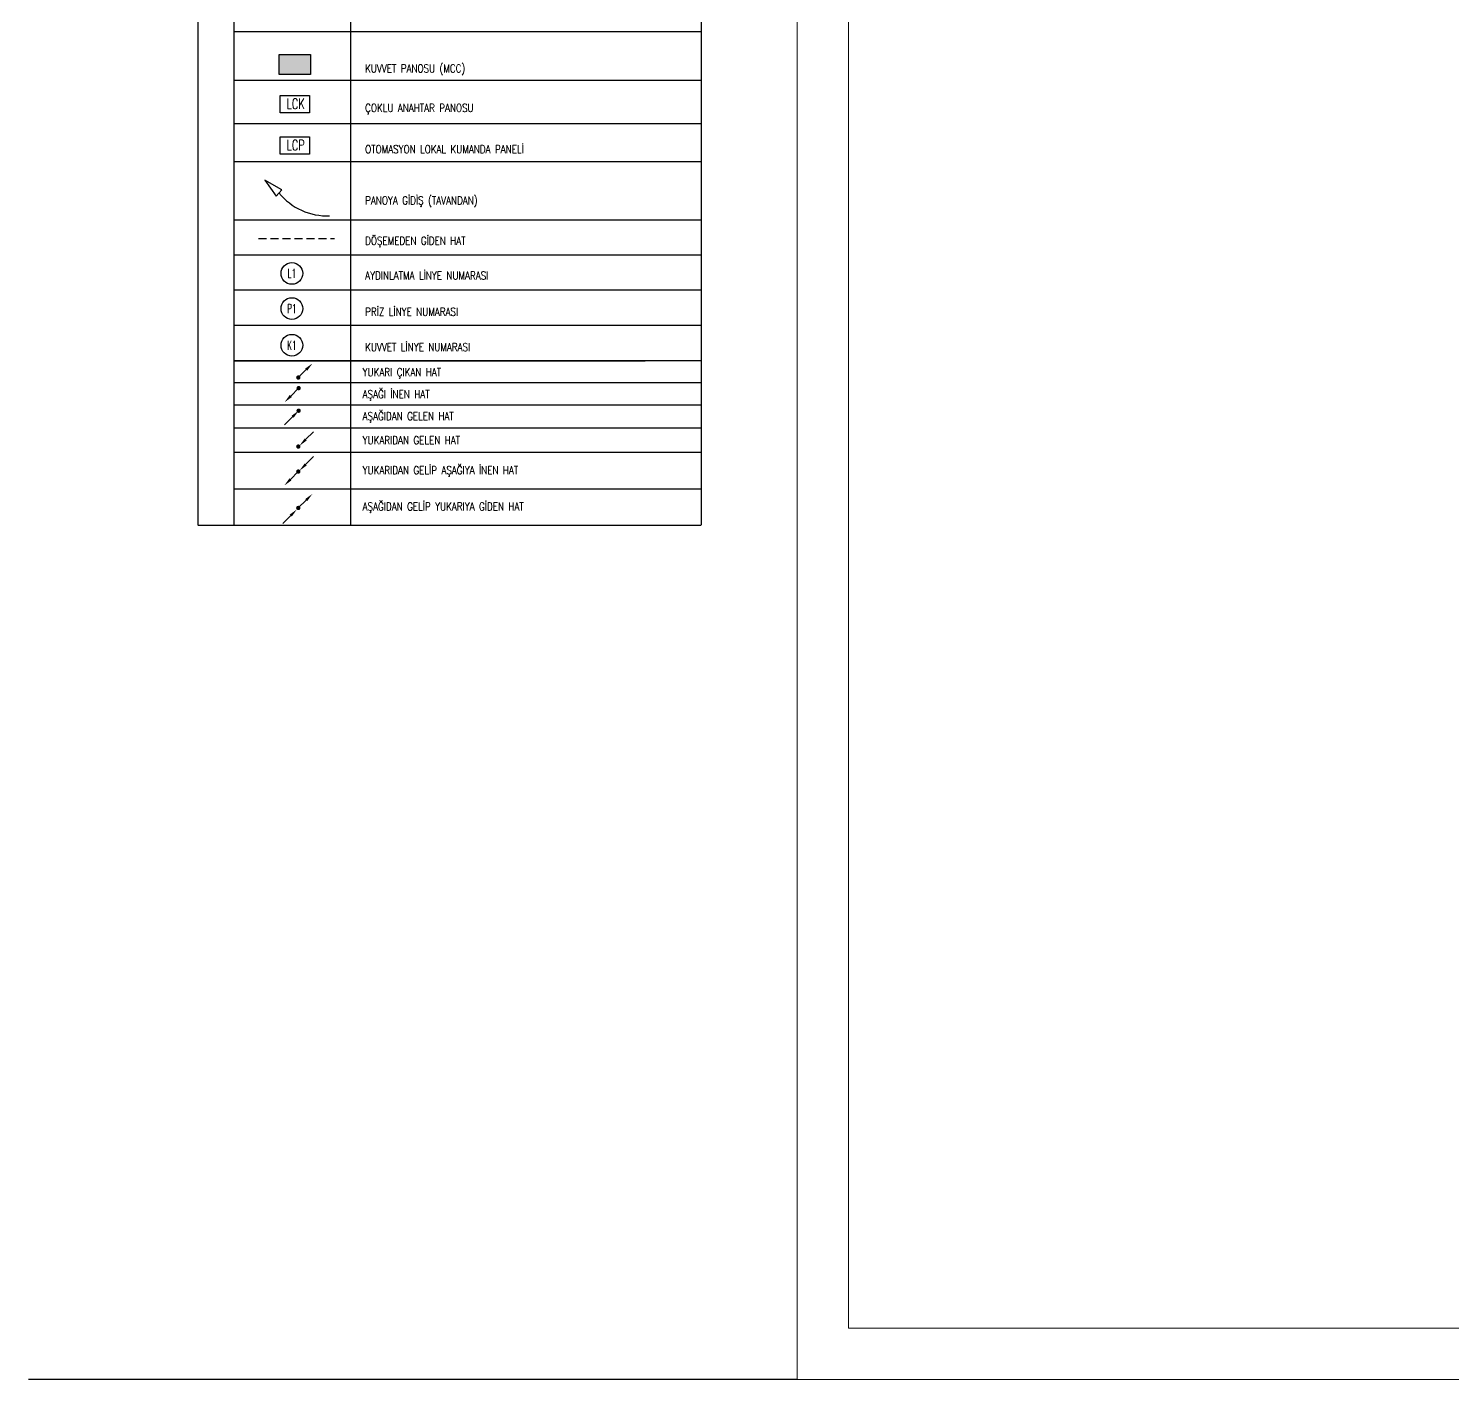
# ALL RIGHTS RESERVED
# Model space of a CAD drawing. Extents: x -9058 to 11890, y 0 to 7444.
# Drawn here: x -1201 to 1023, y 0 to 2109 of the extents above; entities that cross this region are included whole.
import ezdxf
from ezdxf.enums import TextEntityAlignment as Align

# ---------------------------------------------------------------- set-up
doc = ezdxf.new("R2010")
doc.units = 0
doc.header["$LTSCALE"] = 10
doc.header["$MEASUREMENT"] = 0
doc.linetypes.add('HIDDEN', pattern=[0.375, 0.25, -0.125])
for name, color, linetype, lineweight in [('40A', 9, 'Continuous', 9), ('E-ANAHTAR', 7, 'Continuous', 30), ('E-AŞAĞI İNEN HAT', 7, 'Continuous', 30), ('E-AŞAĞIDAN GELEN HAT', 7, 'Continuous', 30), ('E-AŞAĞIDAN GELİP YUKARIYA GİDEN HAT', 7, 'Continuous', 30), ('E-KABLO', 7, 'Continuous', 30), ('E-KUVVET PANOSU (MCC)', 7, 'Continuous', 30), ('E-OTOMASYON LOKAL KUMANDA PANELİ', 7, 'Continuous', 30), ('E-OTOMASYON LOKAL KUMANDA TUŞ TAKIMI', 7, 'Continuous', 30), ('E-YAZI', 7, 'Continuous', 30), ('E-YUKARI ÇIKAN HAT', 7, 'Continuous', 30), ('E-YUKARIDAN GELEN HAT', 7, 'Continuous', 30), ('E-YUKARIDAN GELİP AŞAĞIYA İNEN HAT', 7, 'Continuous', 30)]:
    doc.layers.add(name, color=color, linetype=linetype, lineweight=lineweight)
doc.styles.add('E-YAZI', font='txttw.shx')

# ---------------------------------------------------------------- blocks, each defined once
blk = doc.blocks.new('100_KUVVET PANOSU (MCC)')
at = {"layer": 'E-KUVVET PANOSU (MCC)', "color": 4}
for p, q in [((-3.07, 3.95), (3.07, 3.95)), ((-3.07, 0), (-3.07, 3.95)), ((3.07, 3.95), (3.07, 0)), ((3.07, 0), (-3.07, 0))]:
    blk.add_line(p, q, dxfattribs=at)
blk.add_solid([(-3.07, 3.95), (3.07, 3.95), (-3.07, 0), (3.07, 0)], dxfattribs=at)
blk = doc.blocks.new('100_OTOMASYON LOKAL KUMANDA TUŞ TAKIMI')
at = {"layer": 'E-OTOMASYON LOKAL KUMANDA TUŞ TAKIMI', "color": 4}
for p, q in [((-2.87, 0), (-2.87, 3.38)), ((-2.87, 3.38), (2.87, 3.38)), ((2.87, 3.38), (2.87, 0)), ((2.87, 0), (-2.87, 0))]:
    blk.add_line(p, q, dxfattribs=at)
at = {"layer": 'E-OTOMASYON LOKAL KUMANDA TUŞ TAKIMI', "color": 3, "style": 'E-YAZI', "width": 0.7}
blk.add_text('LCK', height=2, dxfattribs=at).set_placement((-1.62, 0.75))
blk = doc.blocks.new('100_OTOMASYON LOKAL KUMANDA PANELİ')
at = {"layer": 'E-OTOMASYON LOKAL KUMANDA PANELİ', "color": 4}
for p, q in [((-2.87, 0), (-2.87, 3.38)), ((-2.87, 3.38), (2.87, 3.38)), ((2.87, 3.38), (2.87, 0)), ((2.87, 0), (-2.87, 0))]:
    blk.add_line(p, q, dxfattribs=at)
at = {"layer": 'E-OTOMASYON LOKAL KUMANDA PANELİ', "color": 3, "style": 'E-YAZI', "width": 0.7}
blk.add_text('LCP', height=2, dxfattribs=at).set_placement((-1.62, 0.75))
blk = doc.blocks.new('100_YUKARI ÇIKAN HAT')
at = {"layer": 'E-YUKARI ÇIKAN HAT', "color": 3, "linetype": 'Continuous'}
blk.add_line((2.47, 2.47), (0, 0), dxfattribs=at)
at = {"layer": 'E-YUKARI ÇIKAN HAT', "color": 4, "linetype": 'Continuous', "const_width": 0.675}
blk.add_lwpolyline([(-0.34, 0, 1), (0.34, 0, 1)], format="xyb", close=True, dxfattribs=at)
at = {"layer": 'E-YUKARI ÇIKAN HAT', "color": 3, "linetype": 'Continuous'}
blk.add_solid([(2.15, 2.79), (2.79, 2.15), (4.38, 4.38)], dxfattribs=at)
blk = doc.blocks.new('100_AŞAĞI İNEN HAT')
at = {"layer": 'E-AŞAĞI İNEN HAT', "color": 3, "linetype": 'Continuous'}
blk.add_line((-2.47, -2.47), (0, 0), dxfattribs=at)
at = {"layer": 'E-AŞAĞI İNEN HAT', "color": 4, "linetype": 'Continuous', "const_width": 0.675}
blk.add_lwpolyline([(-0.34, 0, 1), (0.34, 0, 1)], format="xyb", close=True, dxfattribs=at)
at = {"layer": 'E-AŞAĞI İNEN HAT', "color": 3, "linetype": 'Continuous'}
blk.add_solid([(-2.15, -2.79), (-2.79, -2.15), (-4.38, -4.38)], dxfattribs=at)
blk = doc.blocks.new('100_AŞAĞIDAN GELEN HAT')
at = {"layer": 'E-AŞAĞIDAN GELEN HAT', "color": 3, "linetype": 'Continuous'}
blk.add_line((-1.91, -1.91), (-4.38, -4.38), dxfattribs=at)
at = {"layer": 'E-AŞAĞIDAN GELEN HAT', "color": 4, "linetype": 'Continuous', "const_width": 0.675}
blk.add_lwpolyline([(-0.34, 0, 1), (0.34, 0, 1)], format="xyb", close=True, dxfattribs=at)
at = {"layer": 'E-AŞAĞIDAN GELEN HAT', "color": 3, "linetype": 'Continuous'}
blk.add_solid([(-2.23, -1.59), (-1.59, -2.23), (0, 0)], dxfattribs=at)
blk = doc.blocks.new('100_YUKARIDAN GELEN HAT')
at = {"layer": 'E-YUKARIDAN GELEN HAT', "color": 3, "linetype": 'Continuous'}
blk.add_line((2.28, 2.17), (4.75, 4.65), dxfattribs=at)
at = {"layer": 'E-YUKARIDAN GELEN HAT', "color": 4, "linetype": 'Continuous', "const_width": 0.675}
blk.add_lwpolyline([(-0.34, 0, 1), (0.34, 0, 1)], format="xyb", close=True, dxfattribs=at)
at = {"layer": 'E-YUKARIDAN GELEN HAT', "color": 3, "linetype": 'Continuous'}
blk.add_solid([(2.59, 1.86), (1.96, 2.49), (0.37, 0.27)], dxfattribs=at)
blk = doc.blocks.new('100_YUKARIDAN GELİP AŞAĞIYA İNEN HAT')
at = {"layer": 'E-YUKARIDAN GELİP AŞAĞIYA İNEN HAT', "color": 3, "linetype": 'Continuous'}
for p, q in [((2.28, 2.17), (4.75, 4.65)), ((-2.47, -2.47), (0, 0))]:
    blk.add_line(p, q, dxfattribs=at)
at = {"layer": 'E-YUKARIDAN GELİP AŞAĞIYA İNEN HAT', "color": 4, "linetype": 'Continuous', "const_width": 0.675}
blk.add_lwpolyline([(-0.34, 0, 1), (0.34, 0, 1)], format="xyb", close=True, dxfattribs=at)
at = {"layer": 'E-YUKARIDAN GELİP AŞAĞIYA İNEN HAT', "color": 3, "linetype": 'Continuous'}
for points in [[(2.59, 1.86), (1.96, 2.49), (0.37, 0.27)], [(-2.15, -2.79), (-2.79, -2.15), (-4.38, -4.38)]]:
    blk.add_solid(points, dxfattribs=at)
blk = doc.blocks.new('100_AŞAĞIDAN GELİP YUKARIYA GİDEN HAT')
at = {"layer": 'E-AŞAĞIDAN GELİP YUKARIYA GİDEN HAT', "color": 3, "linetype": 'Continuous'}
for p, q in [((2.47, 2.47), (0, 0)), ((-2.39, -2.38), (-4.86, -4.85))]:
    blk.add_line(p, q, dxfattribs=at)
at = {"layer": 'E-AŞAĞIDAN GELİP YUKARIYA GİDEN HAT', "color": 4, "linetype": 'Continuous', "const_width": 0.675}
blk.add_lwpolyline([(0.34, 0, 1), (-0.34, 0, 1)], format="xyb", close=True, dxfattribs=at)
at = {"layer": 'E-AŞAĞIDAN GELİP YUKARIYA GİDEN HAT', "color": 3, "linetype": 'Continuous'}
for points in [[(2.15, 2.79), (2.79, 2.15), (4.38, 4.38)], [(-2.71, -2.06), (-2.07, -2.7), (-0.48, -0.47)]]:
    blk.add_solid(points, dxfattribs=at)

msp = doc.modelspace()

# ---------------------------------------------------------------- linework, layer by layer
at = {"layer": '40A'}
for points in [[(5945, 4205), (0, 4205), (0, 0), (5945, 0)], [(5405.06, 80), (80, 80), (80, 4125), (5405.06, 4125)]]:
    msp.add_lwpolyline(points, close=True, dxfattribs=at)
at = {"layer": 'E-ANAHTAR', "color": 6}
msp.add_lwpolyline([(0, 0), (-1200.6, 0)], dxfattribs=at)
at = {"layer": 'E-KABLO', "color": 6, "linetype": 'HIDDEN', "ltscale": 5}
msp.add_line((-841.36, 1781.64), (-722.86, 1781.64), dxfattribs=at)
at = {"layer": 'E-KABLO', "color": 3, "linetype": 'Continuous'}
msp.add_lwpolyline([(-813.9, 1847.54), (-804.94, 1857.49), (-831.54, 1872.38)], close=True, dxfattribs=at)
at = {"layer": 'E-KABLO', "color": 7, "linetype": 'Continuous'}
for centre in [(-789.21, 1726.88), (-789.21, 1671.92), (-789.21, 1614.67)]:
    msp.add_circle(centre, 16.98, dxfattribs=at)
at = {"layer": 'E-KABLO', "color": 6, "linetype": 'Continuous'}
msp.add_arc((-733.54, 1914.93), 98.25, 219.43913, 271.92058, dxfattribs=at)
at = {"layer": 'E-YAZI', "color": 4}
for p, q in [((-935.96, 4002.39), (-935.96, 1334.37)), ((-150.15, 4002.39), (-150.15, 1334.37)), ((-150.15, 1333.23), (-935.96, 1333.23))]:
    msp.add_line(p, q, dxfattribs=at)
at = {"layer": 'E-YAZI', "color": 7}
for p, q in [((-879.68, 3943.48), (-879.68, 1334.37)), ((-697.43, 3943.48), (-697.43, 1334.37)), ((-150.37, 2104.12), (-879.68, 2104.12)), ((-150.36, 2028.21), (-879.68, 2028.21)), ((-150.36, 1960.17), (-879.68, 1960.17)), ((-150.36, 1900.92), (-879.68, 1900.92)), ((-150.36, 1809.99), (-879.68, 1809.99)), ((-150.36, 1755.35), (-879.68, 1755.35)), ((-150.36, 1755.35), (-879.68, 1755.35)), ((-150.35, 1700.86), (-879.68, 1700.86)), ((-150.35, 1645.62), (-879.68, 1645.62)), ((-150.35, 1590.39), (-879.68, 1590.39)), ((-237.35, 1590.39), (-879.68, 1590.39)), ((-150.15, 1555.9), (-879.68, 1555.9)), ((-150.15, 1521.41), (-879.68, 1521.41)), ((-150.15, 1485.05), (-879.68, 1485.05)), ((-150.15, 1447.15), (-879.68, 1447.15)), ((-150.15, 1390.19), (-879.68, 1390.19))]:
    msp.add_line(p, q, dxfattribs=at)
at = {"layer": 'E-YAZI', "color": 7, "linetype": 'Continuous'}
msp.add_line((-879.68, 1590.39), (-237.35, 1590.39), dxfattribs=at)

# ---------------------------------------------------------------- block references
at = {"layer": 'E-AŞAĞI İNEN HAT', "xscale": 5, "yscale": 5, "zscale": 5}
msp.add_blockref('100_AŞAĞI İNEN HAT', (-778.64, 1547.77), dxfattribs=at)
at = {"layer": 'E-AŞAĞIDAN GELEN HAT', "xscale": 5, "yscale": 5, "zscale": 5}
msp.add_blockref('100_AŞAĞIDAN GELEN HAT', (-778.64, 1512.57), dxfattribs=at)
at = {"layer": 'E-AŞAĞIDAN GELİP YUKARIYA GİDEN HAT', "xscale": 5, "yscale": 5, "zscale": 5}
msp.add_blockref('100_AŞAĞIDAN GELİP YUKARIYA GİDEN HAT', (-779.16, 1360.66), dxfattribs=at)
at = {"layer": 'E-KUVVET PANOSU (MCC)', "xscale": 8, "yscale": 8, "zscale": 8}
msp.add_blockref('100_KUVVET PANOSU (MCC)', (-784.56, 2037.21), dxfattribs=at)
at = {"layer": 'E-OTOMASYON LOKAL KUMANDA PANELİ', "xscale": 8, "yscale": 8, "zscale": 8}
msp.add_blockref('100_OTOMASYON LOKAL KUMANDA PANELİ', (-784.56, 1913.3), dxfattribs=at)
at = {"layer": 'E-OTOMASYON LOKAL KUMANDA TUŞ TAKIMI', "xscale": 8, "yscale": 8, "zscale": 8}
msp.add_blockref('100_OTOMASYON LOKAL KUMANDA TUŞ TAKIMI', (-784.56, 1977.84), dxfattribs=at)
at = {"layer": 'E-YUKARI ÇIKAN HAT', "xscale": 5, "yscale": 5, "zscale": 5}
msp.add_blockref('100_YUKARI ÇIKAN HAT', (-779.16, 1564.33), dxfattribs=at)
at = {"layer": 'E-YUKARIDAN GELEN HAT', "xscale": 5, "yscale": 5, "zscale": 5}
msp.add_blockref('100_YUKARIDAN GELEN HAT', (-779.16, 1456.57), dxfattribs=at)
at = {"layer": 'E-YUKARIDAN GELİP AŞAĞIYA İNEN HAT', "xscale": 5, "yscale": 5, "zscale": 5}
msp.add_blockref('100_YUKARIDAN GELİP AŞAĞIYA İNEN HAT', (-779.16, 1417.62), dxfattribs=at)

# ---------------------------------------------------------------- texts
at = {"layer": 'E-KABLO', "color": 3, "linetype": 'Continuous', "style": 'E-YAZI', "width": 0.6}
for s, p in [('L1', (-789.21, 1726.88)), ('P1', (-789.21, 1671.92)), ('K1', (-789.21, 1614.67))]:
    msp.add_text(s, height=14, dxfattribs=at).set_placement(p, align=Align.MIDDLE_CENTER)
at = {"layer": 'E-YAZI', "color": 3, "style": 'E-YAZI', "width": 0.8}
for s, p in [('KUVVET PANOSU (MCC)', (-674.87, 2040.69)), ('ÇOKLU ANAHTAR PANOSU', (-674.78, 1979.04)), ('OTOMASYON LOKAL KUMANDA PANELİ', (-674.78, 1914.52)), ('PANOYA GİDİŞ (TAVANDAN)', (-674.78, 1834.63)), ('DÖŞEMEDEN GİDEN HAT', (-674.78, 1771.57)), ('AYDINLATMA LİNYE NUMARASI', (-674.78, 1717.2)), ('PRİZ LİNYE NUMARASI', (-674.78, 1660.83)), ('KUVVET LİNYE NUMARASI', (-674.78, 1605.59)), ('YUKARI ÇIKAN HAT', (-678.69, 1566.49)), ('AŞAĞI İNEN HAT', (-678.69, 1532.07)), ('AŞAĞIDAN GELEN HAT', (-678.69, 1497.79)), ('YUKARIDAN GELEN HAT', (-678.69, 1460.26)), ('YUKARIDAN GELİP AŞAĞIYA İNEN HAT', (-678.69, 1413.3)), ('AŞAĞIDAN GELİP YUKARIYA GİDEN HAT', (-678.69, 1356.73))]:
    msp.add_text(s, height=12.5, dxfattribs=at).set_placement(p)

doc.saveas('drawing.dxf')
